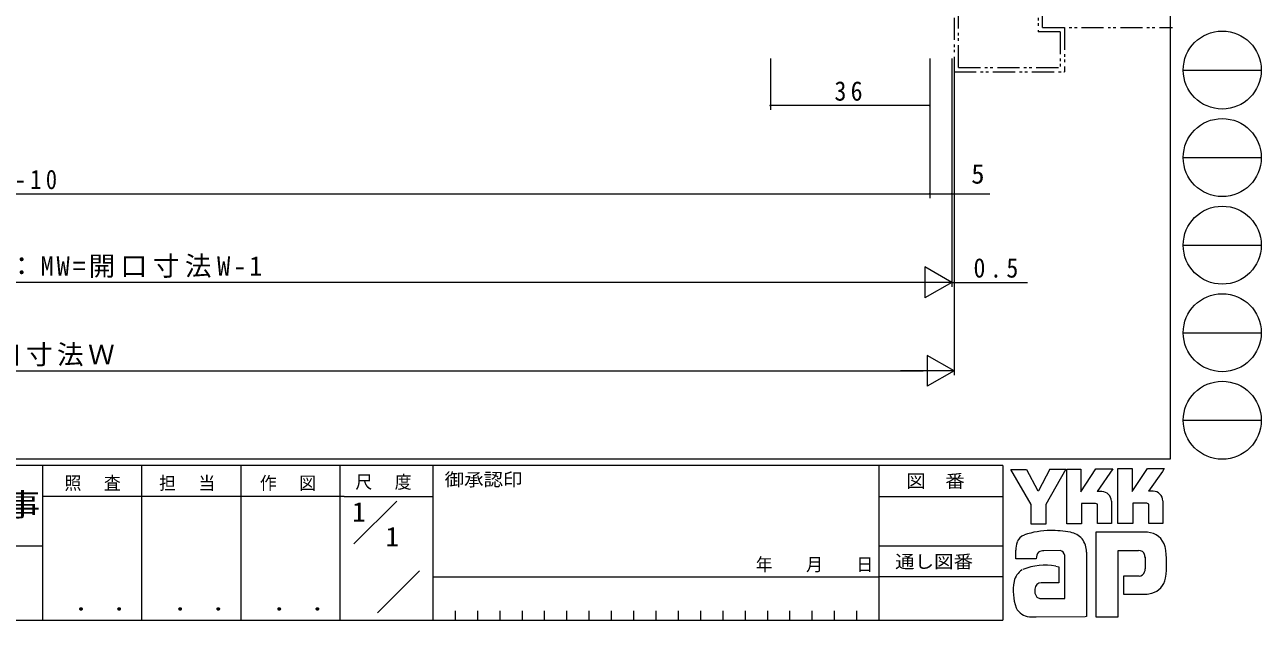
# Model space of a CAD drawing. Units: millimetres on the paper. Extents: x -420 to 373, y -297 to 267.
# Drawn here: x 93.5 to 372.9, y -297 to -162.4 of the extents above; entities that cross this region are included whole.
import ezdxf
from ezdxf.enums import TextEntityAlignment as Align

# ---------------------------------------------------------------- set-up
doc = ezdxf.new("R2010")
doc.units = ezdxf.units.MM
doc.linetypes.add('DOUBLE_CHAIN1', pattern=[8.8, 5, -1, 0.6, -0.6, 0.6, -1])
for name, color, linetype, lineweight in [('0-1_YKK_ZWAK', 7, 'Continuous', 9), ('0-6_YSS_K', 3, 'DOUBLE_CHAIN1', 9), ('0-8_YKK_D', 6, 'Continuous', 9)]:
    doc.layers.add(name, color=color, linetype=linetype, lineweight=lineweight)
doc.layers.add('0-2_USER1', color=3, linetype='Continuous')
doc.styles.add('ＭＳ ゴシック', font='')
doc.styles.get('ＭＳ ゴシック').set_extended_font_data('MS Gothic')

msp = doc.modelspace()

# ---------------------------------------------------------------- linework, layer by layer
at = {"layer": '0-1_YKK_ZWAK'}
for p, q in [((352.3, 264.4), (352.3, -260.6)), ((355.276, -172.596), (372.916, -172.596)), ((355.276, -192.392), (372.916, -192.392)), ((355.276, -212.188), (372.916, -212.188)), ((355.276, -231.984), (372.916, -231.984)), ((355.276, -251.78), (372.916, -251.78)), ((352.3, -260.6), (-417.7, -260.6)), ((314.5, -262), (-417.7, -262)), ((97.5, -262), (97.5, -297)), ((119.9, -262), (119.9, -297)), ((142.3, -262), (142.3, -297)), ((164.7, -262), (164.7, -297)), ((185.7, -262), (185.7, -297)), ((286.5, -262), (286.5, -297)), ((314.5, -262), (314.5, -297)), ((316.337, -262.906), (319.851, -262.906)), ((320.932, -270.799), (316.337, -262.906)), ((325.136, -262.798), (322.581, -267.771)), ((328.96, -275.231), (328.96, -262.825)), ((340.474, -262.717), (343.745, -262.717)), ((340.474, -275.123), (340.474, -262.717)), ((347.178, -262.717), (350.962, -262.717)), ((350.583, -263.365), (347.461, -267.825)), ((350.962, -262.717), (350.583, -263.365)), ((336.879, -267.906), (335.84, -267.906)), ((348.501, -267.825), (347.461, -267.825)), ((165.684, -268.999), (97.5, -268.999)), ((165.684, -268.999), (185.7, -268.999)), ((167.87, -279.736), (177.564, -270.043)), ((286.5, -269), (314.5, -269)), ((335.474, -270.582), (332.284, -270.582)), ((339.042, -270.069), (339.042, -275.15)), ((343.88, -270.555), (343.88, -275.123)), ((347.069, -270.555), (343.88, -270.555)), ((347.502, -270.717), (347.069, -270.555)), ((347.502, -275.096), (347.502, -270.717)), ((350.664, -270.069), (350.664, -275.096)), ((343.88, -275.123), (340.474, -275.123)), ((347.502, -275.046), (347.553, -275.096)), ((350.664, -275.096), (347.502, -275.096)), ((347.124, -277.096), (335.528, -277.096)), ((335.528, -277.096), (335.528, -296.206)), ((-31.3, -280.199), (97.5, -280.199)), ((286.5, -280.199), (314.5, -280.199)), ((317.418, -283.07), (317.418, -281.141)), ((327.446, -281.205), (323.748, -281.275)), ((333.42, -281.583), (333.42, -296.179)), ((340.555, -281.259), (345.204, -281.259)), ((340.555, -296.206), (340.555, -281.259)), ((322.067, -283.07), (317.418, -283.07)), ((328.527, -292.071), (328.527, -282.34)), ((346.673, -282.756), (346.691, -285.391)), ((173.172, -295.345), (182.696, -285.821)), ((185.7, -287.2), (286.5, -287.2)), ((314.5, -287.199), (286.5, -287.199)), ((341.772, -286.989), (341.772, -291.125)), ((345.313, -286.989), (341.772, -286.989)), ((327.176, -288.53), (323.181, -288.535)), ((322.905, -292.071), (328.527, -292.071)), ((328.095, -292.071), (328.446, -292.071)), ((328.527, -292.07), (328.528, -292.071)), ((341.772, -291.125), (347.097, -291.125)), ((347.097, -291.125), (348.178, -290.882)), ((190.74, -294.9), (190.74, -297)), ((195.78, -294.9), (195.78, -297)), ((200.82, -294.9), (200.82, -297)), ((205.86, -294.9), (205.86, -297)), ((210.9, -294.9), (210.9, -297)), ((215.94, -294.9), (215.94, -297)), ((220.98, -294.9), (220.98, -297)), ((226.02, -294.9), (226.02, -297)), ((231.06, -294.9), (231.06, -297)), ((236.1, -294.9), (236.1, -297)), ((241.14, -294.9), (241.14, -297)), ((246.18, -294.9), (246.18, -297)), ((251.22, -294.9), (251.22, -297)), ((256.26, -294.9), (256.26, -297)), ((261.3, -294.9), (261.3, -297)), ((266.34, -294.9), (266.34, -297)), ((271.38, -294.9), (271.38, -297)), ((276.42, -294.9), (276.42, -297)), ((281.46, -294.9), (281.46, -297)), ((333.42, -296.179), (333.095, -296.233)), ((-417.7, -297), (314.5, -297)), ((322.067, -296.26), (320.58, -296.26)), ((333.095, -296.233), (322.067, -296.26))]:
    msp.add_line(p, q, dxfattribs=at)
for points in [[(319.851, -262.906), (322.364, -267.609), (322.581, -267.771)], [(325.136, -262.798), (328.762, -262.798), (324.229, -270.826)], [(328.96, -262.825), (332.176, -262.825), (332.176, -267.923), (335.555, -262.771)], [(335.555, -262.771), (339.38, -262.771), (335.84, -267.906)], [(343.745, -262.717), (343.745, -267.908), (347.178, -262.717)], [(324.229, -270.826), (324.229, -275.258), (320.932, -275.258), (320.932, -270.799)], [(332.284, -270.582), (332.284, -275.231), (328.96, -275.231)], [(339.042, -275.15), (335.906, -275.15), (335.906, -270.744), (335.474, -270.582)], [(326.473, -284.773), (327.176, -284.935), (327.176, -288.53)], [(335.528, -296.206), (339.772, -296.206), (340.555, -296.206)]]:
    msp.add_lwpolyline(points, dxfattribs=at)
for centre in [(364.096, -172.596), (364.096, -192.392), (364.096, -212.188), (364.096, -231.984), (364.096, -251.78)]:
    msp.add_circle(centre, 8.82, dxfattribs=at)
for centre, radius, start, end in [((336.879, -270.069), 2.163, 0.00165, 89.99603), ((348.501, -269.988), 2.163, 0.00165, 89.99603), ((322.459, -281.166), 5.037, 158.41083, 179.71774), ((320.106, -280.055), 2.444, 109.02126, 161.51263), ((325.222, -294.401), 17.68, 89.89165, 109.30847), ((325.741, -297.463), 20.748, 78.78009, 91.46938), ((329.03, -281.496), 4.449, 40.66422, 80.31693), ((328.809, -281.485), 4.612, 358.78058, 38.76563), ((346.972, -281.44), 4.341, 14.44571, 87.08746), ((324.175, -283.007), 2.109, 138.46381, 181.71359), ((323.615, -282.971), 1.701, 85.50551, 126.78038), ((326.956, -282.754), 1.625, 14.75519, 72.44994), ((345.365, -282.479), 1.229, 16.43123, 96.91661), ((343.031, -283.208), 3.673, 4.93422, 17.03551), ((330.666, -284.187), 20.86, 350.99026, 10.67624), ((324.02, -297.854), 13.309, 79.38097, 112.05824), ((320.927, -288.927), 3.908, 121.8271, 169.08475), ((345.314, -285.684), 1.306, 269.95467, 342.90144), ((343.01, -285.041), 3.697, 343.6902, 354.75362), ((347.035, -286.745), 4.291, 285.4429, 349.90448), ((327.949, -290.395), 11.082, 168.76372, 199.80078), ((324.082, -290.328), 2.369, 171.08202, 216.71922), ((323.19, -289.979), 1.445, 90.33952, 178.03638), ((323.15, -290.565), 1.526, 230.97279, 260.7549), ((320.94, -292.443), 3.823, 207.31435, 263.59464)]:
    msp.add_arc(centre, radius, start, end, dxfattribs=at)
at = {"layer": '0-6_YSS_K'}
for p, q in [((303.481, -107.994), (303.482, -172.996)), ((304.482, -171.994), (304.481, -108.994)), ((322.482, -145.997), (322.482, -163.994)), ((327.482, -163.994), (322.482, -163.994)), ((323.482, -162.995), (352.879, -162.995)), ((327.482, -163.994), (327.482, -171.994)), ((328.482, -162.995), (328.482, -172.995)), ((303.482, -172.996), (328.482, -172.995)), ((304.482, -171.994), (327.482, -171.994))]:
    msp.add_line(p, q, dxfattribs=at)
msp.add_lwpolyline([(323.482, -162.995), (323.482, -146.995), (328.482, -146.995)], dxfattribs=at)
at = {"layer": '0-8_YKK_D'}
for p, q in [((261.981, -169.999), (261.981, -181.597)), ((297.981, -169.999), (297.981, -201.597)), ((297.981, -169.999), (297.981, -181.597)), ((297.981, -169.999), (297.981, -201.597)), ((302.981, -169.999), (302.981, -221.597)), ((302.981, -169.999), (302.981, -201.597)), ((302.981, -169.999), (302.981, -221.6)), ((303.481, -169.999), (303.481, -221.597)), ((303.482, -169.995), (303.482, -241.599)), ((297.981, -180.597), (261.981, -180.597)), ((-111.019, -200.597), (297.981, -200.597)), ((297.981, -200.597), (302.981, -200.597)), ((302.981, -200.597), (311.581, -200.597)), ((296.918, -217.1), (296.918, -224.1)), ((302.981, -220.6), (296.918, -217.1)), ((295.981, -220.6), (-109.019, -220.597)), ((302.981, -220.6), (290.856, -220.6)), ((302.981, -220.6), (296.918, -224.1)), ((302.981, -220.597), (301.281, -220.597)), ((297.42, -237.099), (297.42, -244.099)), ((303.482, -240.599), (297.42, -237.099)), ((-109.518, -240.601), (296.482, -240.599)), ((303.482, -240.599), (291.358, -240.599)), ((303.482, -240.599), (297.42, -244.099))]:
    msp.add_line(p, q, dxfattribs=at)
msp.add_lwpolyline([(302.981, -220.597), (303.481, -220.597), (320.081, -220.597)], dxfattribs=at)
for centre, start, end in [((261.981, -180.597), 0, 180), ((261.981, -180.597), 180, 0), ((297.981, -180.597), 0, 180), ((297.981, -180.597), 180, 0), ((297.981, -200.597), 0, 180), ((297.981, -200.597), 0, 180), ((297.981, -200.597), 180, 0), ((297.981, -200.597), 180, 0), ((302.981, -200.597), 0, 180), ((302.981, -200.597), 180, 0), ((303.481, -220.597), 0, 180), ((303.481, -220.597), 180, 0)]:
    msp.add_arc(centre, 0.106, start, end, dxfattribs=at)

# ---------------------------------------------------------------- texts
at = {"layer": '0-1_YKK_ZWAK', "style": 'ＭＳ ゴシック', "width": 1.1}
for s, p in [('御承認印', (188.367, -267.533)), ('図\u3000番', (292.698, -267.862)), ('通し図番', (290.179, -286.085))]:
    msp.add_text(s, height=2.933, dxfattribs=at).set_placement(p, align=Align.BOTTOM_LEFT)
at = {"layer": '0-1_YKK_ZWAK', "color": 2, "style": 'ＭＳ ゴシック', "width": 1.15}
msp.add_text('工事', height=5.132, dxfattribs=at).set_placement((80.931, -274.956), align=Align.BOTTOM_LEFT)
at = {"layer": '0-1_YKK_ZWAK', "color": 3, "style": 'ＭＳ ゴシック', "width": 1.15}
for p in [(101.955, -295.946), (124.355, -295.946), (146.755, -295.946)]:
    msp.add_text(' ． ．', height=3.666, dxfattribs=at).set_placement(p, align=Align.BOTTOM_LEFT)
at = {"layer": '0-1_YKK_ZWAK', "char_height": 2.933, "attachment_point": 7, "style": 'ＭＳ ゴシック'}
for s, insert in [('\\T1.17;\\W0.95;照\\~\\~査', (102.489, -267.78)), ('\\T1.17;\\W0.95;担\\~\\~当', (123.855, -267.78)), ('\\T1.17;\\W0.95;作\\~\\~図', (146.62, -267.762)), ('\\T1.17;\\W0.95;尺\\~\\~度', (168.212, -267.537)), ('\\T1.2;\\W0.95;年\\~\\~\\~月\\~\\~\\~日', (258.676, -286.169))]:
    msp.add_mtext(s, dxfattribs=dict(at, insert=insert))
at = {"layer": '0-2_USER1', "style": 'ＭＳ ゴシック'}
for p in [(167.5, -275.999), (175.033, -281.599)]:
    msp.add_text('1', height=4.399, dxfattribs=at).set_placement(p, align=Align.BOTTOM_LEFT)
at = {"layer": '0-8_YKK_D', "color": 3, "style": 'ＭＳ ゴシック'}
msp.add_text('5', height=4.399, dxfattribs=at).set_placement((307.381, -199.597), align=Align.BOTTOM_LEFT)
at = {"layer": '0-8_YKK_D', "color": 3, "char_height": 4.399, "attachment_point": 7, "style": 'ＭＳ ゴシック'}
for s, insert in [('\\T1.36;\\W0.9;36', (276.461, -179.597)), ('\\T1.38;\\W0.85;MW-10', (84.201, -199.597)), ('\\T1.21;網戸出来幅：MW=開口寸法W-1', (53.481, -219.598)), ('\\T1.38;\\W0.9;0.5', (307.881, -219.597)), ('\\T1.17;開口寸法Ｗ', (79.722, -239.6))]:
    msp.add_mtext(s, dxfattribs=dict(at, insert=insert))

doc.saveas('drawing.dxf')
